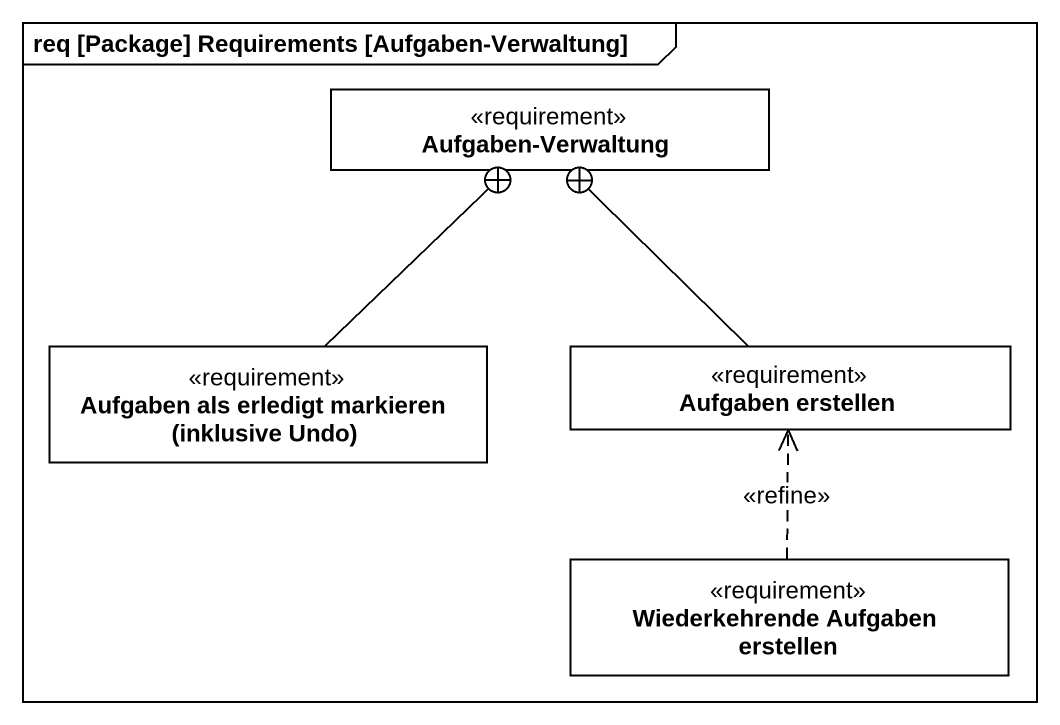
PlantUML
@startuml
mainframe req [Package] Requirements [Aufgaben-Verwaltung]
hide circle
hide empty members
class "Aufgaben-Verwaltung" as Aufgaben_Verwaltung <<requirement>>
class "Aufgaben als erledigt markieren (inklusive Undo)" as Aufgaben_als_erledigt <<requirement>>
class "Aufgaben erstellen" as Aufgaben_erstellen <<requirement>>
class "Wiederkehrende Aufgaben erstellen" as Wiederkehrende_Aufgaben <<requirement>>
Aufgaben_als_erledigt -up-+ Aufgaben_Verwaltung
Aufgaben_erstellen -up-+ Aufgaben_Verwaltung
Wiederkehrende_Aufgaben .up.> Aufgaben_erstellen : <<refine>>
@enduml
